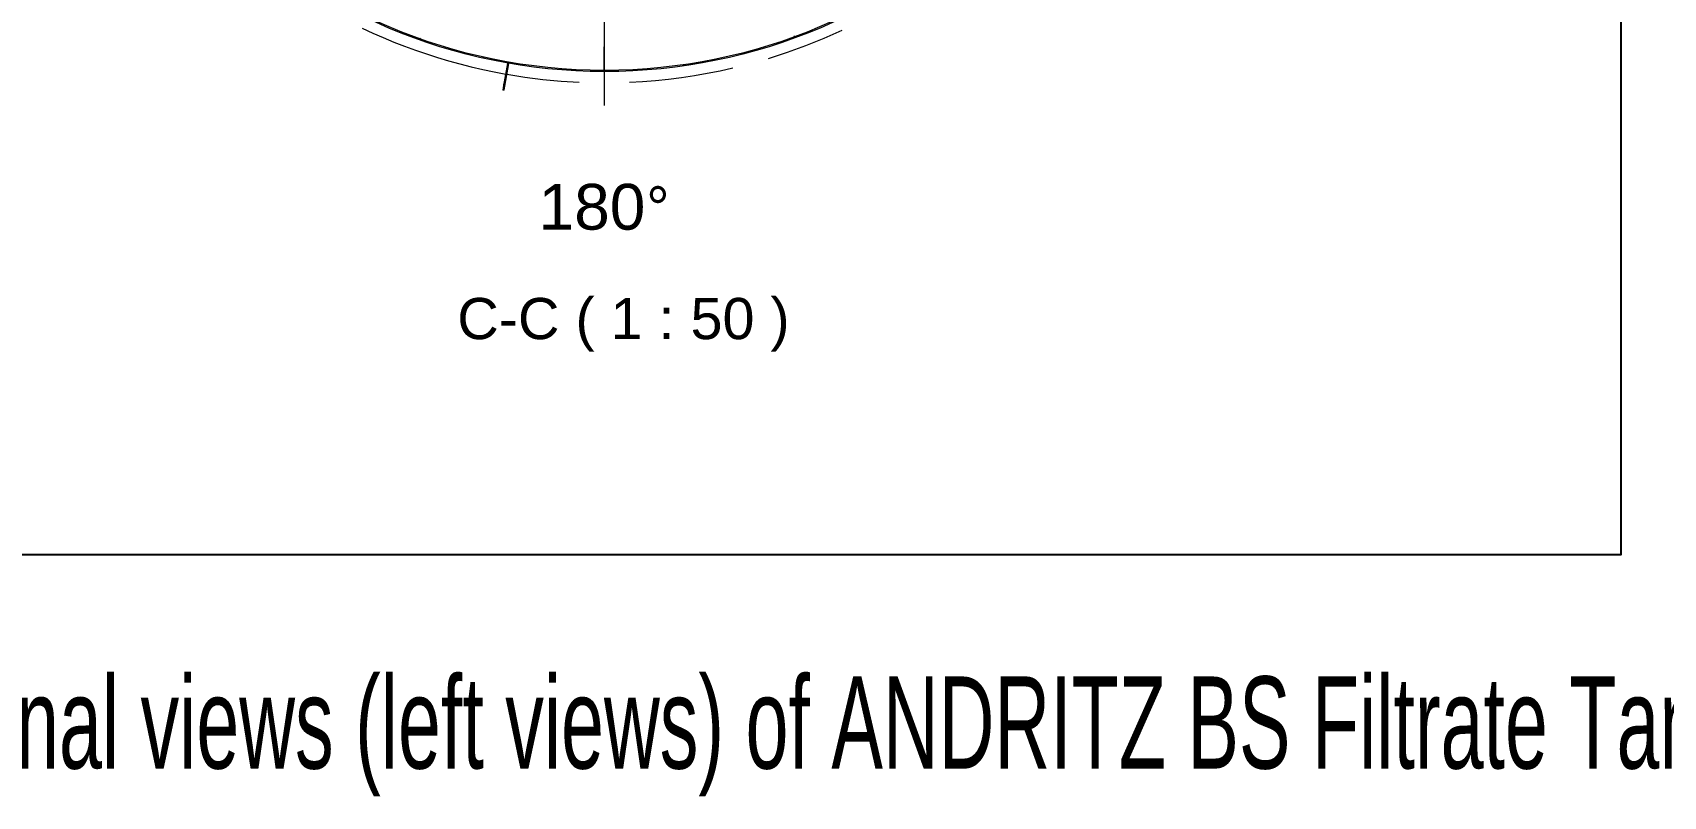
# Model space of a CAD drawing. Header units: millimetres. Extents: x 0 to 62767, y -13570 to 23963.
# Drawn here: x 30778 to 39628, y -5813 to -1669 of the extents above; entities that cross this region are included whole.
import ezdxf

# ---------------------------------------------------------------- set-up
doc = ezdxf.new("R2010")
doc.units = ezdxf.units.MM
doc.layers.add('AM_5', color=3, linetype='Continuous', lineweight=25)
doc.styles.add('Text Style54', font='arial.ttf')

msp = doc.modelspace()

# ---------------------------------------------------------------- hatches: boundary and pattern name
h = msp.add_hatch(color=7)
edge = h.paths.add_edge_path()
edge.add_arc((33336.855, -1950.351), 6.353, 0, 360)
h = msp.add_hatch(color=7)
edge = h.paths.add_edge_path()
edge.add_arc((33340.033, -1950.351), 6.353, 0, 360)

# ---------------------------------------------------------------- linework, layer by layer
at = {"color": 7, "lineweight": 0}
for points in [[(33880, -730.659), (33880, -2064.697)], [(32567.6, -1645.34), (32624.026, -1671.392), (32681.082, -1696.339), (32738.755, -1720.166), (32797.033, -1742.86), (32855.903, -1764.406), (32915.35, -1784.791), (32975.364, -1804.001), (33035.93, -1822.021), (33097.035, -1838.837), (33158.667, -1854.436), (33220.812, -1868.804), (33283.458, -1881.925), (33346.591, -1893.788)], [(34771.237, -1808.954), (34874.009, -1775.823), (34975.066, -1739.291), (35074.348, -1699.427), (35171.791, -1656.303)], [(33880, -1870.944), (33880, -1747.069)], [(33336.855, -1982.114), (33340.033, -1959.88), (33362.265, -1836.005), (33355.912, -1836.005), (33333.678, -1956.704), (33330.503, -1982.114)], [(33346.385, -1893.178), (33349.56, -1893.178), (33352.737, -1893.178)], [(33351.202, -1894.607), (33448.992, -1910.155), (33547.208, -1922.536), (33645.771, -1931.74), (33744.607, -1937.759)], [(34017.964, -1937.786), (34088.668, -1933.82), (34159.234, -1928.226), (34229.634, -1921.006), (34299.839, -1912.165), (34369.821, -1901.706), (34439.552, -1889.634), (34509.005, -1875.952), (34578.151, -1860.665)], [(33336.855, -1982.114), (33330.503, -1982.114)], [(33340.033, -1966.233), (33336.855, -1966.233), (33333.678, -1966.233)]]:
    msp.add_lwpolyline(points, dxfattribs=at)
at = {"color": 179, "lineweight": 0, "true_color": 0x1e1e47}
for points in [[(32876.295, -1705.777), (32882.647, -1699.425)], [(33047.814, -1759.774), (33050.991, -1756.598)], [(34905.939, -1699.425), (34915.467, -1686.72)], [(33225.685, -1807.419), (33228.862, -1801.066)], [(33416.262, -1842.357), (33419.44, -1836.005)], [(34305.622, -1848.71), (34315.149, -1842.357)]]:
    msp.add_lwpolyline(points, dxfattribs=at)
at = {"color": 7, "lineweight": 0}
for radius in [3006.35, 2999.997]:
    msp.add_circle((33881.588, 1125.877), radius, dxfattribs=at)
at = {"layer": 'AM_5', "color": 3}
msp.add_lwpolyline([(27338.786, 23214.363), (39396.412, 23214.363), (39396.412, -4502.116), (27338.786, -4502.116)], close=True, dxfattribs=at)

# ---------------------------------------------------------------- texts
at = {"color": 7, "attachment_point": 1}
for s, insert, char_height in [('{\\fArial|b0|i0|c0;180}', (33524.256, -2489.541), 248.52735), ('{\\fAIGDT|b0|i0|c0;~}', (34108.692, -2503.222), 234.84694), ('{\\fArial|b0|i0|c0;C-C ( 1 : 50 )}', (33082.753, -3108.587), 223.44659)]:
    msp.add_mtext(s, dxfattribs=dict(at, insert=insert, char_height=char_height))
at = {"layer": 'AM_5', "color": 3, "linetype": 'Continuous', "lineweight": 35, "style": 'Text Style54', "width": 0.6}
msp.add_text('Proportionally scaled sectional views (left views) of ANDRITZ BS Filtrate Tank (203-TA-401) and modified nozzle orientations', height=500, dxfattribs=at).set_placement((25587.446, -5661.793))

doc.saveas('drawing.dxf')
